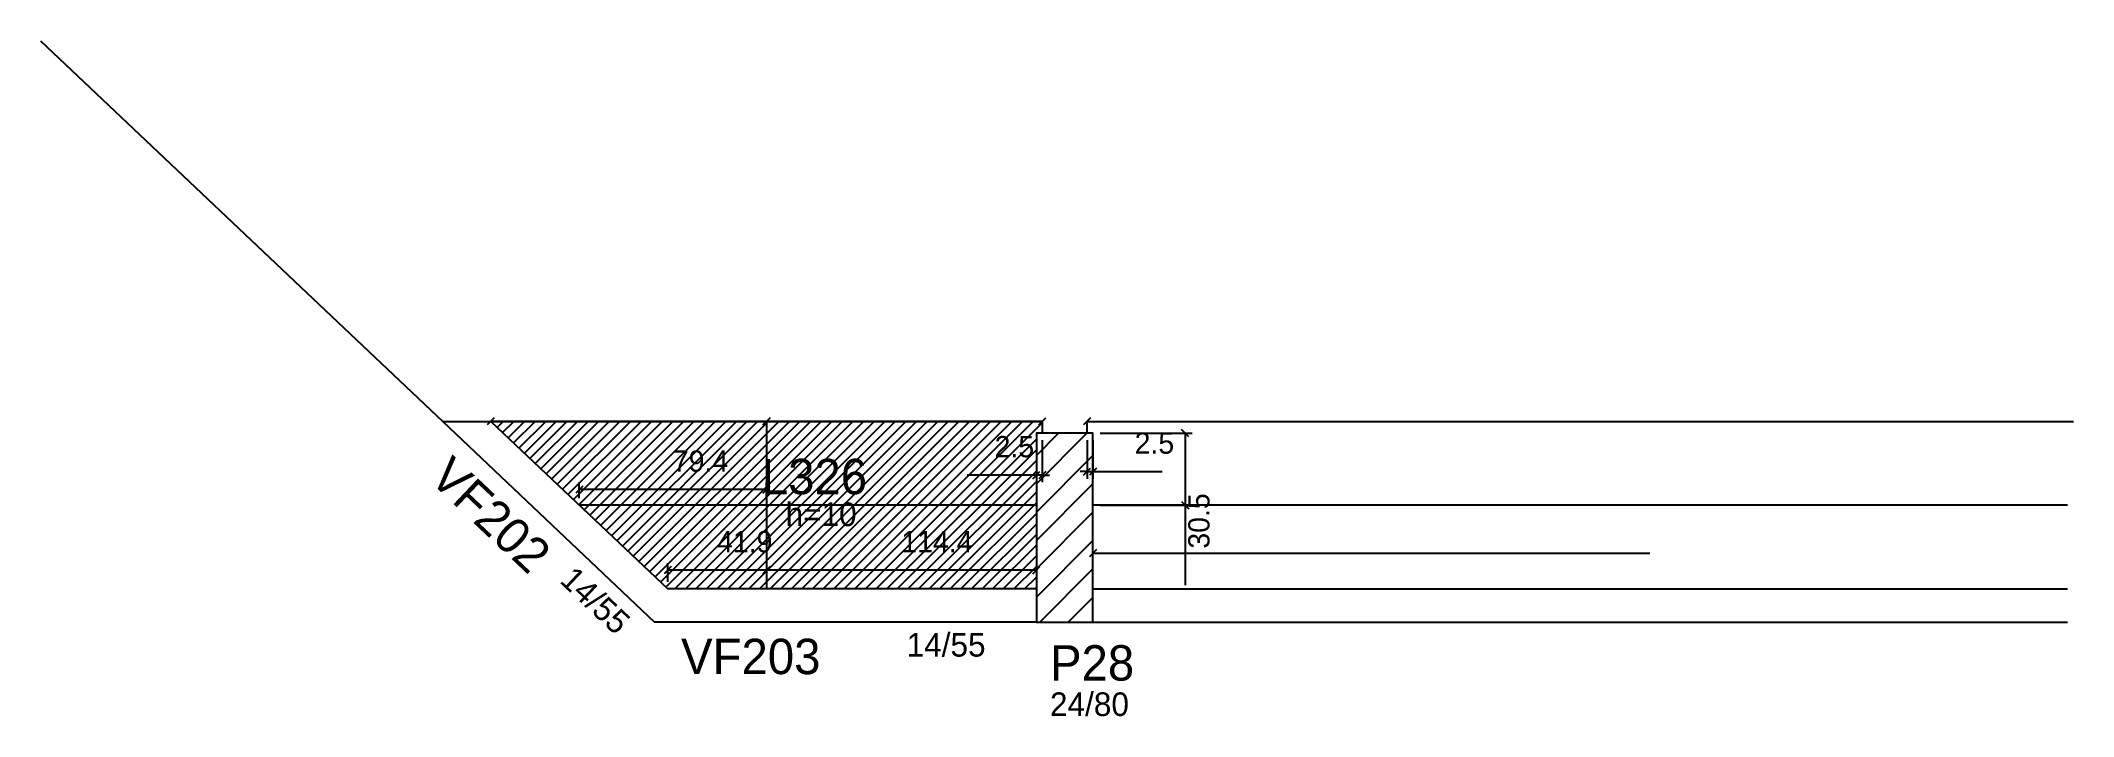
# Model space of a CAD drawing. Header units: metres. Extents: x 2724 to 3585, y 1524 to 1810.
import ezdxf

# ---------------------------------------------------------------- set-up
doc = ezdxf.new("R2010")
doc.units = ezdxf.units.M
for name, color, linetype in [('3', 7, 'Continuous'), ('4', 7, 'Continuous'), ('7', 7, 'Continuous'), ('Painéis', 7, 'Continuous'), ('REAPROVEITAMENTO', 7, 'Continuous')]:
    doc.layers.add(name, color=color, linetype=linetype)

msp = doc.modelspace()

# ---------------------------------------------------------------- hatches: boundary and pattern name
at = {"layer": 'REAPROVEITAMENTO'}
h = msp.add_hatch(dxfattribs=at)
h.set_pattern_fill('ANSI31')
h.paths.add_polyline_path([(2914.33, 1648.94), (2989.34, 1577.94), (3145.57, 1577.94), (3145.57, 1643.94), (3148.07, 1643.94), (3148.07, 1648.94), (2914.33, 1648.94)])

# ---------------------------------------------------------------- linework, layer by layer
at = {"layer": '3', "color": 3, "lineweight": 25}
for p, q in [((2893.96, 1648.94), (2983.76, 1563.94)), ((2914.33, 1648.94), (2989.34, 1577.94)), ((3145.57, 1622.51), (3166.99, 1643.94)), ((3145.57, 1634.53), (3154.97, 1643.94)), ((3145.57, 1610.49), (3169.57, 1634.49)), ((3145.57, 1598.47), (3169.57, 1622.47)), ((3145.57, 1586.45), (3169.57, 1610.45)), ((3145.57, 1574.43), (3169.57, 1598.43)), ((3147.1, 1563.94), (3169.57, 1586.41)), ((3145.57, 1577.94), (2989.34, 1577.94)), ((3169.57, 1577.94), (3582.57, 1577.94)), ((3159.12, 1563.94), (3169.57, 1574.39)), ((3145.57, 1563.94), (2983.76, 1563.94)), ((3169.57, 1563.94), (3582.57, 1563.94))]:
    msp.add_line(p, q, dxfattribs=at)
for points in [[(2723.57, 1810.23), (2893.96, 1648.94)], [(2893.96, 1648.94), (3148.07, 1648.94)], [(3148.07, 1648.94), (3148.07, 1643.94)], [(3167.07, 1648.94), (3585.07, 1648.94)], [(3167.07, 1643.94), (3167.07, 1648.94)]]:
    msp.add_lwpolyline(points, dxfattribs=at)
at = {"layer": '7', "color": 7, "lineweight": 25}
msp.add_lwpolyline([(3145.57, 1563.94), (3169.57, 1563.94), (3169.57, 1643.94), (3145.57, 1643.94), (3145.57, 1563.94)], dxfattribs=at)
at = {"layer": 'Painéis', "color": 0, "lineweight": 25}
for p, q in [((2915.83, 1650.44), (2912.83, 1647.44)), ((3032.7, 1650.44), (3029.7, 1647.44)), ((3029.7, 1647.44), (3032.7, 1650.44)), ((3146.57, 1647.44), (3149.57, 1650.44)), ((3168.57, 1650.44), (3165.57, 1647.44)), ((3210.13, 1642.44), (3207.13, 1645.44)), ((3165.57, 1626.14), (3168.57, 1629.14)), ((3171.07, 1629.14), (3168.07, 1626.14)), ((2953.33, 1621.52), (2950.33, 1618.52)), ((3029.7, 1618.52), (3032.7, 1621.52)), ((3144.07, 1624.65), (3147.07, 1627.65)), ((3149.57, 1627.65), (3146.57, 1624.65)), ((3207.13, 1614.94), (3210.13, 1611.94)), ((3171.07, 1594.6), (3168.07, 1591.6)), ((2990.84, 1587.39), (2987.84, 1584.39)), ((3032.7, 1587.39), (3029.7, 1584.39)), ((3029.7, 1584.39), (3032.7, 1587.39)), ((3144.07, 1584.39), (3147.07, 1587.39))]:
    msp.add_line(p, q, dxfattribs=at)
at = {"layer": 'Painéis', "color": 4, "lineweight": 25}
for p, q in [((3031.2, 1648.94), (2914.33, 1648.94)), ((3148.07, 1648.94), (3031.2, 1648.94)), ((3167.07, 1648.94), (3405.57, 1648.94)), ((3145.57, 1640.94), (3145.57, 1623.15)), ((3148.07, 1640.94), (3148.07, 1623.15)), ((3167.07, 1640.94), (3167.07, 1624.64)), ((3169.57, 1640.94), (3169.57, 1624.64)), ((3172.57, 1643.94), (3211.63, 1643.94)), ((3208.63, 1643.94), (3208.63, 1613.44)), ((2951.83, 1616.44), (2951.83, 1623.02)), ((3031.2, 1620.02), (2951.83, 1620.02)), ((3031.2, 1616.44), (3031.2, 1623.02)), ((3145.57, 1626.15), (3116.21, 1626.15)), ((3148.07, 1626.15), (3145.57, 1626.15)), ((3148.07, 1626.15), (3151.07, 1626.15)), ((3167.07, 1627.64), (3164.07, 1627.64)), ((3167.07, 1627.64), (3169.57, 1627.64)), ((3169.57, 1627.64), (3198.92, 1627.64)), ((3172.57, 1613.44), (3211.63, 1613.44)), ((3208.63, 1613.44), (3208.63, 1579.61)), ((2989.34, 1580.94), (2989.34, 1588.89)), ((3031.2, 1585.89), (2989.34, 1585.89)), ((3145.57, 1585.89), (3031.2, 1585.89)), ((3169.57, 1593.1), (3405.57, 1593.1))]:
    msp.add_line(p, q, dxfattribs=at)
at = {"layer": 'Painéis', "color": 200, "lineweight": 25}
for p, q in [((3031.2, 1648.94), (3031.2, 1577.94)), ((3145.57, 1613.44), (2951.83, 1613.44)), ((3582.57, 1613.44), (3169.57, 1613.44))]:
    msp.add_line(p, q, dxfattribs=at)

# ---------------------------------------------------------------- texts
at = {"layer": '3', "color": 3, "lineweight": 25}
for s, p in [('h=10', (3039.29, 1604.59)), ('14/55', (3090.58, 1549.28)), ('24/80', (3151.34, 1524.12))]:
    msp.add_text(s, height=10, dxfattribs=at).set_placement(p)
msp.add_text('14/55', height=10, rotation=316.572, dxfattribs=at).set_placement((2943.09, 1581))
at = {"layer": '4', "color": 4, "lineweight": 25}
msp.add_text('VF202', height=15, rotation=316.573, dxfattribs=at).set_placement((2887.69, 1624.2))
for s, p in [('L326', (3029.21, 1618.06)), ('VF203', (2994.97, 1541.85)), ('P28', (3151.34, 1539.12))]:
    msp.add_text(s, height=15, dxfattribs=at).set_placement(p)
at = {"layer": 'Painéis', "color": 240, "lineweight": 25}
for s, p in [('2.5', (3127.89, 1633.74)), ('2.5', (3187.24, 1635.24)), ('79.4', (2991.52, 1627.61)), ('41.9', (3010.27, 1593.48)), ('114.4', (3088.38, 1593.45))]:
    msp.add_text(s, height=9, dxfattribs=at).set_placement(p)
msp.add_text('30.5', height=9, rotation=90, dxfattribs=at).set_placement((3218.94, 1595.02))

doc.saveas('drawing.dxf')
